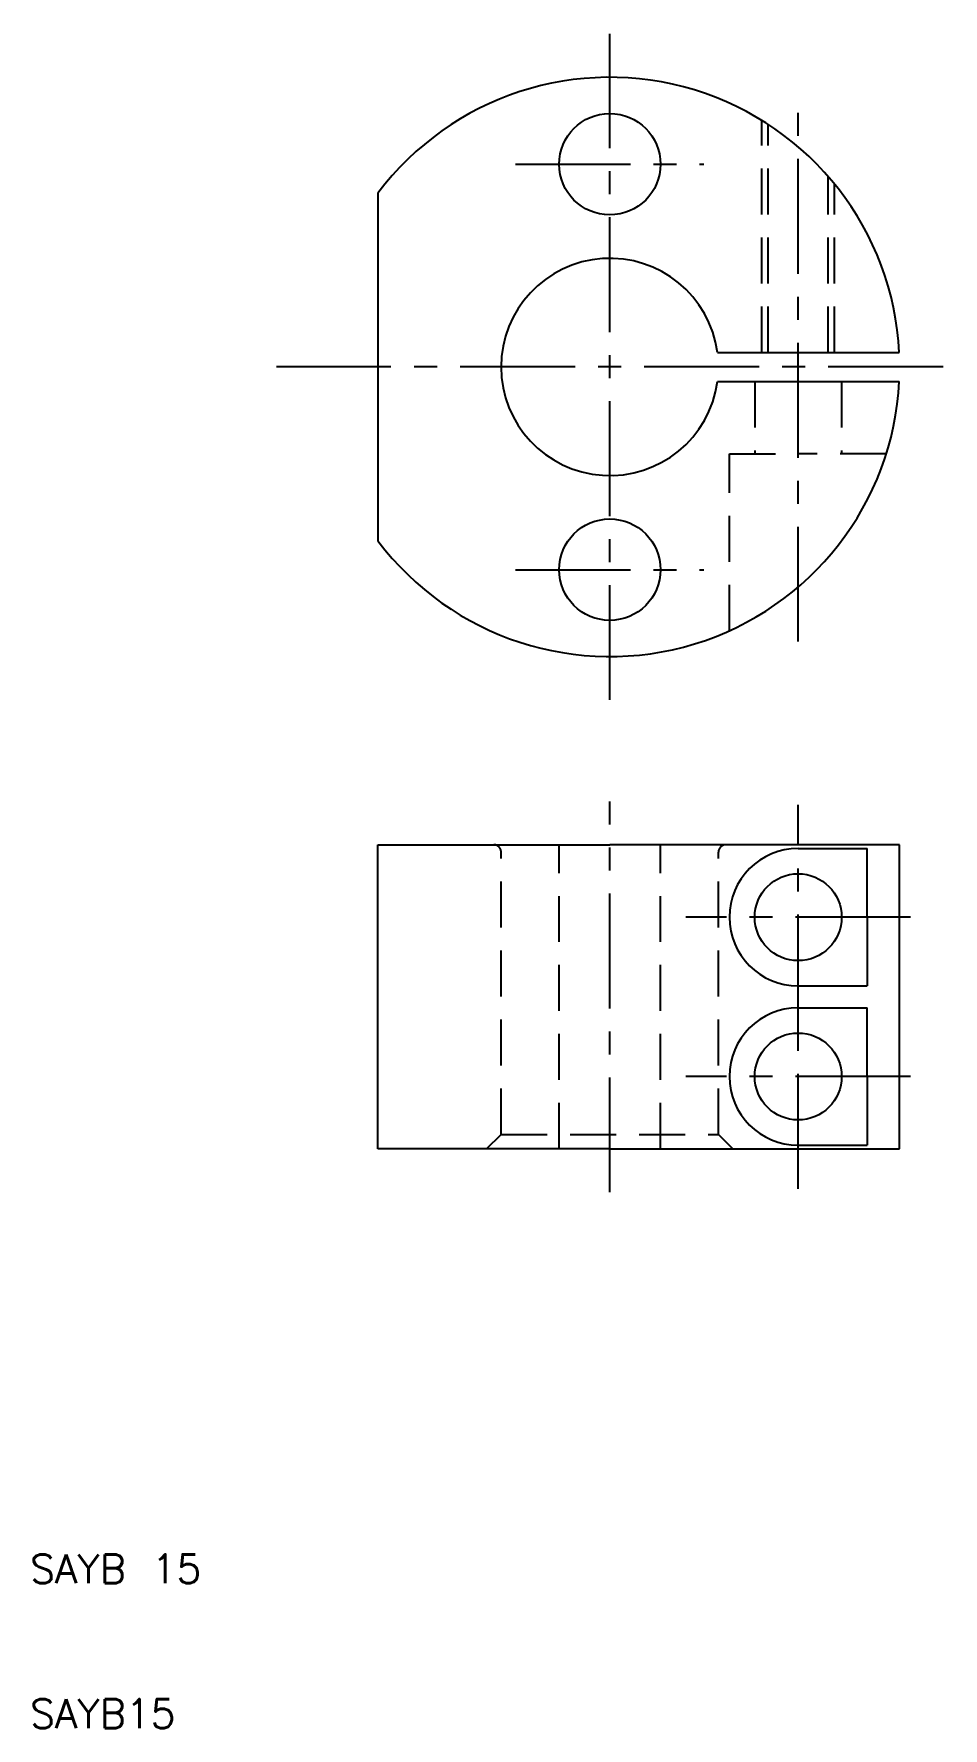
# Model space of a CAD drawing. Extents: x 10 to 73, y 10 to 127.
import ezdxf

# ---------------------------------------------------------------- set-up
doc = ezdxf.new("R2010")
doc.units = 0
doc.header["$LTSCALE"] = 0.25
doc.linetypes.add('CENTER', pattern=[50.8, 31.75, -6.35, 6.35, -6.35])
doc.linetypes.add('DASHED', pattern=[19.05, 12.7, -6.35])
doc.layers.get('0').update_dxf_attribs({"linetype": 'CONTINUOUS'})
doc.layers.add('CENTER', color=1, linetype='CENTER')
doc.styles.get("Standard").update_dxf_attribs({"font": 'txt.shx', "bigfont": 'extfont.shx'})

msp = doc.modelspace()

# ---------------------------------------------------------------- linework, layer by layer
at = {"color": 3, "linetype": 'DASHED'}
for p, q in [((60.5, 105), (60.5, 121.02)), ((60.93, 105), (60.93, 120.75)), ((65.07, 105), (65.07, 117.15)), ((65.5, 105), (65.5, 116.64)), ((60, 103), (60, 98)), ((66, 103), (66, 98)), ((58.25, 98), (63, 98)), ((58.25, 85.78), (58.25, 98)), ((69.08, 98), (63, 98)), ((42.5, 51), (42.5, 70.5)), ((46.5, 50), (46.5, 71)), ((53.5, 50), (53.5, 71)), ((57.5, 51), (57.5, 70.5)), ((41.5, 50), (42.5, 51)), ((42.5, 51), (57.5, 51)), ((57.5, 51), (58.5, 50))]:
    msp.add_line(p, q, dxfattribs=at)
for p, q in [((34, 116), (34, 92)), ((57.43, 105), (69.97, 105)), ((57.43, 103), (69.97, 103)), ((34, 50), (34, 71)), ((34, 71), (50, 71)), ((70, 71), (50, 71)), ((63, 70.75), (67.75, 70.75)), ((67.75, 66), (67.75, 70.75)), ((70, 50), (70, 71)), ((67.75, 66), (67.75, 61.25)), ((63, 61.25), (67.75, 61.25)), ((63, 59.75), (67.75, 59.75)), ((67.75, 55), (67.75, 59.75)), ((67.75, 55), (67.75, 50.25)), ((50, 50), (34, 50)), ((50, 50), (70, 50)), ((63, 50.25), (67.75, 50.25))]:
    msp.add_line(p, q)
for centre, radius in [((50, 118), 3.5), ((50, 90), 3.5), ((63, 66), 3), ((63, 55), 3)]:
    msp.add_circle(centre, radius)
for centre, radius, start, end in [((50, 104), 20, 2.866, 143.1301), ((50, 104), 7.5, 7.6623, 352.3377), ((50, 104), 20, 216.8699, 357.134), ((63, 66), 4.75, 90, 270), ((63, 55), 4.75, 90, 270)]:
    msp.add_arc(centre, radius, start, end)
for centre, start, end in [((42, 70.5), 0, 90), ((58, 70.5), 90, 180)]:
    msp.add_arc(centre, 0.5, start, end, dxfattribs=at)
at = {"layer": 'CENTER', "color": 1, "linetype": 'CENTER'}
for p, q in [((50, 81), (50, 127)), ((63, 85.03), (63, 122.97)), ((43.5, 118), (56.5, 118)), ((73, 104), (27, 104)), ((43.5, 90), (56.5, 90)), ((50, 47), (50, 74)), ((63, 58.25), (63, 73.75)), ((70.75, 66), (55.25, 66)), ((63, 47.25), (63, 62.75)), ((70.75, 55), (55.25, 55))]:
    msp.add_line(p, q, dxfattribs=at)

# ---------------------------------------------------------------- texts
for s, p in [('SAYB 15', (10, 20)), ('SAYB15', (10, 10))]:
    msp.add_text(s, height=2).set_placement(p)

doc.saveas('drawing.dxf')
